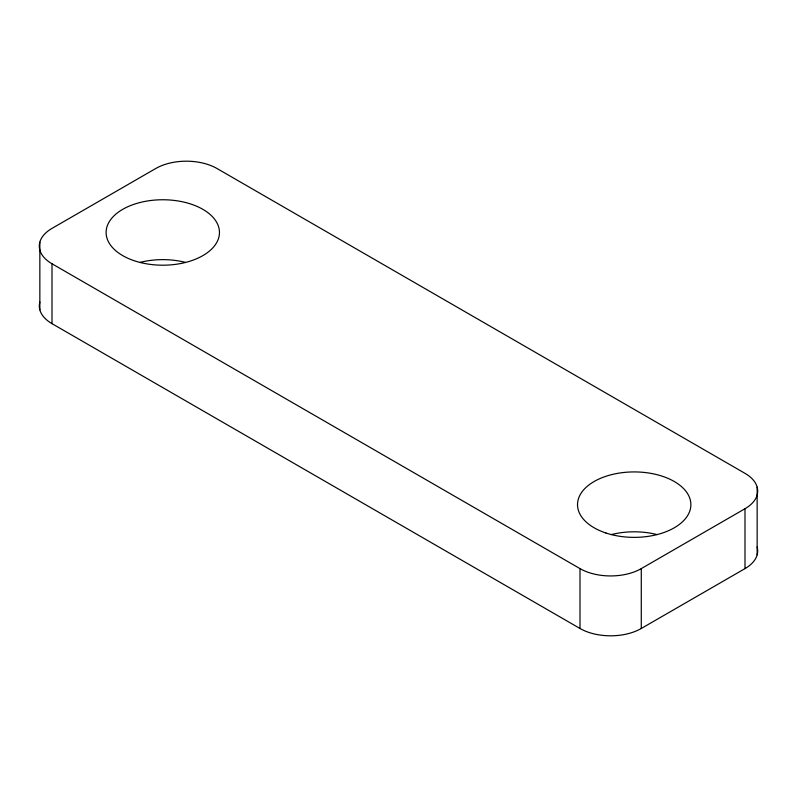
<?xml version="1.0" encoding="UTF-8"?>
<svg xmlns="http://www.w3.org/2000/svg" width="797" height="797" viewBox="0 0 797 797"><rect width="100%" height="100%" fill="white"/><g stroke="black" fill="none" stroke-linecap="round" stroke-linejoin="round"><path stroke-width="1.2" d="M52.004 263.777L579.997 568.61A43.337 25.016 0 0 0 641.276 568.61L744.996 508.725A43.337 25.016 0 0 0 744.996 473.348L217.003 168.516A43.337 25.016 0 0 0 155.724 168.516L52.004 228.39A43.337 25.016 0 0 0 52.004 263.777L52.004 323.652L579.997 628.484A43.337 25.016 0 0 0 641.276 628.484L744.996 568.61A43.337 25.016 0 0 0 757.15 547.001M757.15 487.126L757.15 554.832M744.996 508.725L744.996 568.61M641.276 568.61L641.276 628.484M579.997 568.61L579.997 628.484M39.85 242.168L39.85 309.874M52.004 323.652A43.337 25.016 0 0 1 39.85 302.053M139.744 262.462A56.667 32.717 0 0 1 185.402 262.352M611.379 534.578A56.667 32.717 0 0 1 657.037 534.578M133.587 260.519A56.667 32.717 0 0 0 219.454 233.053A56.667 32.717 0 0 0 135.331 203.853A56.667 32.717 0 0 0 133.587 260.519M605.869 532.984A56.667 32.717 0 0 0 690.879 504.65A56.667 32.717 0 0 0 605.869 476.307A56.667 32.717 0 0 0 605.869 532.984"/></g></svg>
